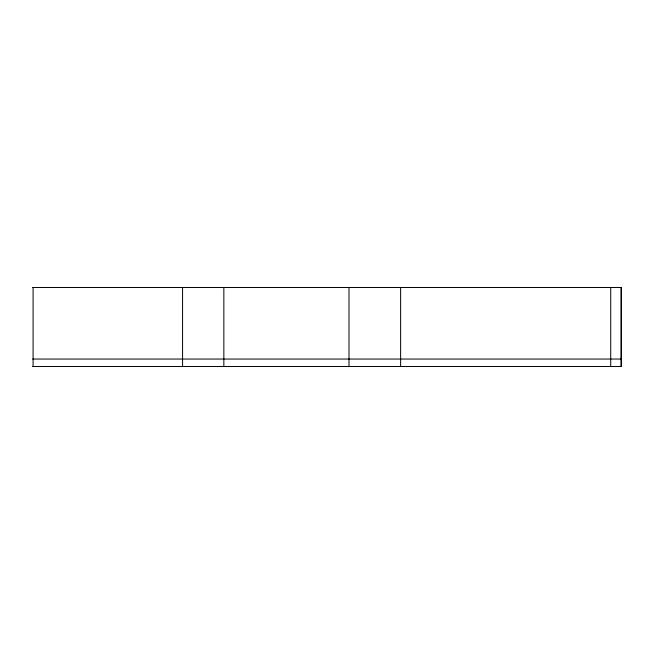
<?xml version="1.0" encoding="UTF-8"?>
<svg xmlns="http://www.w3.org/2000/svg" width="654" height="654" viewBox="0 0 654 654"><rect width="100%" height="100%" fill="white"/><g stroke="black" fill="none" stroke-linecap="round" stroke-linejoin="round"><path stroke-width="0.98" d="M182.564 287.515L182.564 366.485M32.716 287.515L621.3 287.515L621.3 366.485L32.716 366.485M32.716 359.046L621.3 359.046M621.136 287.515L621.136 366.485M610.73 287.515L610.73 366.485M400.624 287.515L400.624 366.485M349.007 287.515L349.007 366.485M223.848 287.515L223.848 366.485M33.084 287.515L33.084 366.485"/></g></svg>
